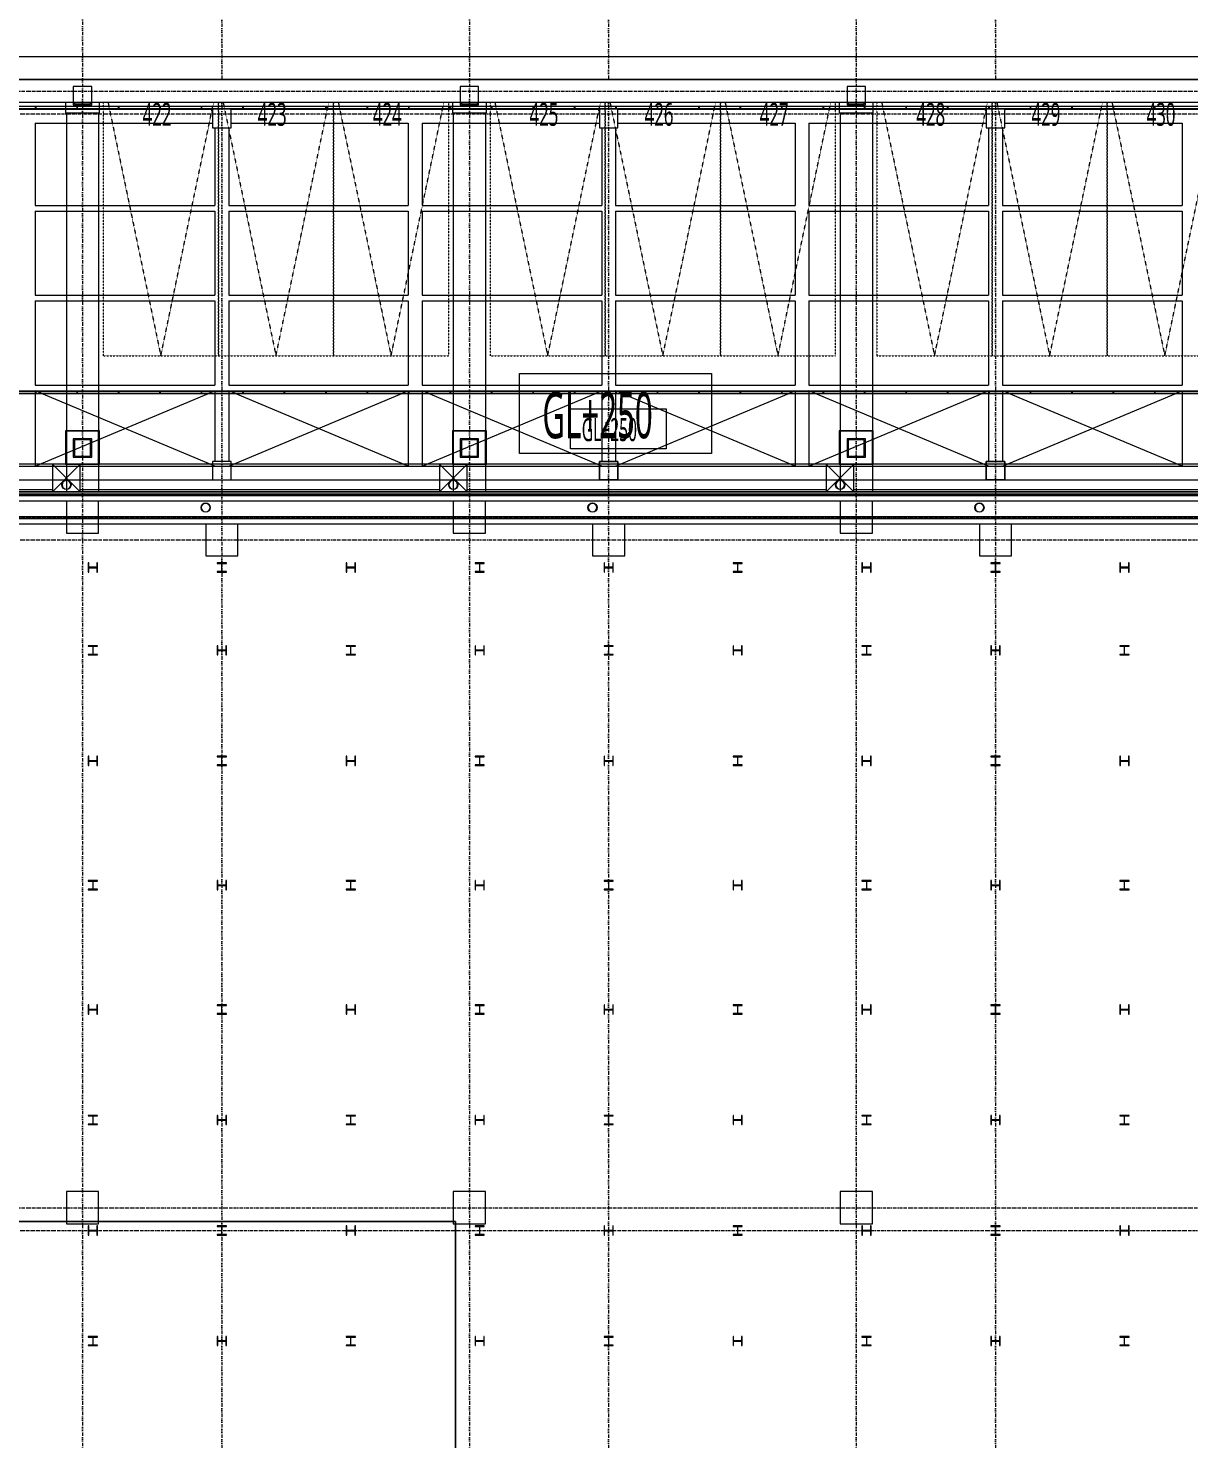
# Model space of a CAD drawing. Extents: x -168053 to 290600, y -560063 to 131745.
# Drawn here: x 80996 to 106196, y 70477 to 101111 of the extents above; entities that cross this region are included whole.
import ezdxf

# ---------------------------------------------------------------- set-up
doc = ezdxf.new("R2010")
doc.units = 0
doc.header["$LTSCALE"] = 250
doc.set_wipeout_variables(frame=1)
for name, pattern in [('H12PL1$0$DOTK1', [0.01, 0.005, -0.005]), ('H12PL1$0$JJP_三點線', [0.9, 0.3, -0.15, 0, -0.15, 0, -0.15, 0, -0.15]), ('H12PL1$0$Wipeout_Contour', [1, 0, -1]), ('H12PL25$0$JJP_三點線', [0.9, 0.3, -0.15, 0, -0.15, 0, -0.15, 0, -0.15])]:
    doc.linetypes.add(name, pattern=pattern)
for name, color, linetype in [('H12PL1$0$A-OBJE-MEP', 252, 'Continuous'), ('H12PL1$0$A-WALL-EX', 252, 'Continuous'), ('H12PL1$0$Hattch', 252, 'Continuous'), ('H12PL1$0$L10_14_200_LEVEL', 252, 'Continuous'), ('H12PL1$0$L10_14_DRAN', 252, 'Continuous'), ('H12PL1$0$L10_14_KABE1', 252, 'Continuous'), ('H12PL1$0$L10_14_LEVEL', 252, 'Continuous'), ('H12PL1$0$L10_14_PKG', 252, 'Continuous'), ('H12PL1$0$L10_14_PKG-NN', 252, 'Continuous'), ('H12PL1$0$L10_14_SITE', 252, 'Continuous'), ('H12PL1$0$L10_14_STEEL2', 252, 'Continuous'), ('H12PL1$0$L10_14_SUGATA2', 252, 'Continuous'), ('H12PL1$0$L10_14_SUGATA3', 252, 'Continuous'), ('H12PL1$0$S-BEAM-SHOW', 252, 'Continuous'), ('H12PL1$0$S-COL', 252, 'Continuous'), ('H12PL1$0$S-FNDN', 252, 'Continuous'), ('H12PL1$0$S-GRID', 252, 'Continuous'), ('H12PL1$0$S-SLAB-SHOW', 252, 'Continuous'), ('H12PL25$0$A-OBJE-2D', 252, 'Continuous'), ('H12PL25$0$A-OBJE-MEP', 252, 'Continuous'), ('H12PL25$0$A-RAIL', 252, 'Continuous'), ('H12PL25$0$A-WALL-EX', 252, 'Continuous'), ('H12PL25$0$S-BEAM-SHOW', 252, 'Continuous'), ('H12PL25$0$S-COL', 252, 'Continuous'), ('H12PL25$0$S-GRID', 252, 'Continuous'), ('H12PL25$0$S-SLAB-SHOW', 252, 'Continuous')]:
    doc.layers.add(name, color=color, linetype=linetype)
doc.styles.add('H12PL1$0$Standard', font='', dxfattribs={"width": 0.8})
doc.styles.get('H12PL1$0$Standard').set_extended_font_data('Microsoft JhengHei')

# ---------------------------------------------------------------- blocks, each defined once
blk = doc.blocks.new('H12PL25')
at = {"layer": 'H12PL25$0$A-OBJE-2D', "lineweight": 0}
for p, q in [((81150, 91600), (85050, 93237.5)), ((85050, 91600), (81150, 93237.5)), ((85350, 91600), (89250, 93237.5)), ((89250, 91600), (85350, 93237.5)), ((89550, 91600), (93450, 93237.5)), ((93450, 91600), (89550, 93237.5)), ((93750, 91600), (97650, 93237.5)), ((97650, 91600), (93750, 93237.5)), ((97950, 91600), (101850, 93237.5)), ((101850, 91600), (97950, 93237.5)), ((102150, 91600), (106050, 93237.5)), ((106050, 91600), (102150, 93237.5))]:
    blk.add_line(p, q, dxfattribs=at)
at = {"layer": 'H12PL25$0$A-OBJE-MEP', "lineweight": 0, "flags": 128}
for points in [[(84945, 90700, 1), (84755, 90700, 1)], [(93345, 90700, 1), (93155, 90700, 1)], [(101745, 90700, 1), (101555, 90700, 1)]]:
    blk.add_lwpolyline(points, format="xyb", close=True, dxfattribs=at)
at = {"layer": 'H12PL25$0$A-OBJE-MEP', "lineweight": 0}
for centre in [(84850, 90700), (93250, 90700), (101650, 90700)]:
    blk.add_circle(centre, 100, dxfattribs=at)
at = {"layer": 'H12PL25$0$A-RAIL', "lineweight": 0}
for p, q in [((81177, 99390), (81143, 99390)), ((81160, 99407), (81160, 99373)), ((82077, 99390), (82043, 99390)), ((82060, 99407), (82060, 99373)), ((82977, 99390), (82943, 99390)), ((82960, 99407), (82960, 99373)), ((83877, 99390), (83843, 99390)), ((83860, 99407), (83860, 99373)), ((84777, 99390), (84743, 99390)), ((84760, 99407), (84760, 99373)), ((85677, 99390), (85643, 99390)), ((85660, 99407), (85660, 99373)), ((86577, 99390), (86543, 99390)), ((86560, 99407), (86560, 99373)), ((87477, 99390), (87443, 99390)), ((87460, 99407), (87460, 99373)), ((88377, 99390), (88343, 99390)), ((88360, 99407), (88360, 99373)), ((89277, 99390), (89243, 99390)), ((89260, 99407), (89260, 99373)), ((90177, 99390), (90143, 99390)), ((90160, 99407), (90160, 99373)), ((91077, 99390), (91043, 99390)), ((91060, 99407), (91060, 99373)), ((91977, 99390), (91943, 99390)), ((91960, 99407), (91960, 99373)), ((92877, 99390), (92843, 99390)), ((92860, 99407), (92860, 99373)), ((93777, 99390), (93743, 99390)), ((93760, 99407), (93760, 99373)), ((94677, 99390), (94643, 99390)), ((94660, 99407), (94660, 99373)), ((95577, 99390), (95543, 99390)), ((95560, 99407), (95560, 99373)), ((96477, 99390), (96443, 99390)), ((96460, 99407), (96460, 99373)), ((97377, 99390), (97343, 99390)), ((97360, 99407), (97360, 99373)), ((98277, 99390), (98243, 99390)), ((98260, 99407), (98260, 99373)), ((99177, 99390), (99143, 99390)), ((99160, 99407), (99160, 99373)), ((100077, 99390), (100043, 99390)), ((100060, 99407), (100060, 99373)), ((100977, 99390), (100943, 99390)), ((100960, 99407), (100960, 99373)), ((101877, 99390), (101843, 99390)), ((101860, 99407), (101860, 99373)), ((102777, 99390), (102743, 99390)), ((102760, 99407), (102760, 99373)), ((103677, 99390), (103643, 99390)), ((103660, 99407), (103660, 99373)), ((104577, 99390), (104543, 99390)), ((104560, 99407), (104560, 99373)), ((105477, 99390), (105443, 99390)), ((105460, 99407), (105460, 99373)), ((81177, 93197.5), (81143, 93197.5)), ((81160, 93214.5), (81160, 93180.5)), ((82077, 93197.5), (82043, 93197.5)), ((82060, 93214.5), (82060, 93180.5)), ((82977, 93197.5), (82943, 93197.5)), ((82960, 93214.5), (82960, 93180.5)), ((83877, 93197.5), (83843, 93197.5)), ((83860, 93214.5), (83860, 93180.5)), ((84777, 93197.5), (84743, 93197.5)), ((84760, 93214.5), (84760, 93180.5)), ((85677, 93197.5), (85643, 93197.5)), ((85660, 93214.5), (85660, 93180.5)), ((86577, 93197.5), (86543, 93197.5)), ((86560, 93214.5), (86560, 93180.5)), ((87477, 93197.5), (87443, 93197.5)), ((87460, 93214.5), (87460, 93180.5)), ((88377, 93197.5), (88343, 93197.5)), ((88360, 93214.5), (88360, 93180.5)), ((89277, 93197.5), (89243, 93197.5)), ((89260, 93214.5), (89260, 93180.5)), ((90177, 93197.5), (90143, 93197.5)), ((90160, 93214.5), (90160, 93180.5)), ((91077, 93197.5), (91043, 93197.5)), ((91060, 93214.5), (91060, 93180.5)), ((91977, 93197.5), (91943, 93197.5)), ((91960, 93214.5), (91960, 93180.5)), ((92877, 93197.5), (92843, 93197.5)), ((92860, 93214.5), (92860, 93180.5)), ((93777, 93197.5), (93743, 93197.5)), ((93760, 93214.5), (93760, 93180.5)), ((94677, 93197.5), (94643, 93197.5)), ((94660, 93214.5), (94660, 93180.5)), ((95577, 93197.5), (95543, 93197.5)), ((95560, 93214.5), (95560, 93180.5)), ((96477, 93197.5), (96443, 93197.5)), ((96460, 93214.5), (96460, 93180.5)), ((97377, 93197.5), (97343, 93197.5)), ((97360, 93214.5), (97360, 93180.5)), ((98277, 93197.5), (98243, 93197.5)), ((98260, 93214.5), (98260, 93180.5)), ((99177, 93197.5), (99143, 93197.5)), ((99160, 93214.5), (99160, 93180.5)), ((100077, 93197.5), (100043, 93197.5)), ((100060, 93214.5), (100060, 93180.5)), ((100977, 93197.5), (100943, 93197.5)), ((100960, 93214.5), (100960, 93180.5)), ((101877, 93197.5), (101843, 93197.5)), ((101860, 93214.5), (101860, 93180.5)), ((102777, 93197.5), (102743, 93197.5)), ((102760, 93214.5), (102760, 93180.5)), ((103677, 93197.5), (103643, 93197.5)), ((103660, 93214.5), (103660, 93180.5)), ((104577, 93197.5), (104543, 93197.5)), ((104560, 93214.5), (104560, 93180.5)), ((105477, 93197.5), (105443, 93197.5)), ((105460, 93214.5), (105460, 93180.5))]:
    blk.add_line(p, q, dxfattribs=at)
at = {"layer": 'H12PL25$0$A-RAIL', "lineweight": 0, "flags": 128}
for points in [[(77560, 99411.35), (77560, 99368.65), (123730, 99368.65), (123730, 99411.35)], [(77570, 99410), (77570, 99370), (123720, 99370), (123720, 99410)], [(77560, 93218.85), (77560, 93176.15), (122100, 93176.15), (122100, 93218.85)], [(77570, 93217.5), (77570, 93177.5), (122090, 93177.5), (122090, 93217.5)]]:
    blk.add_lwpolyline(points, close=True, dxfattribs=at)
at = {"layer": 'H12PL25$0$A-WALL-EX', "lineweight": 0}
blk.add_line((77050, 90465), (126700, 90465), dxfattribs=at)
at = {"layer": 'H12PL25$0$A-WALL-EX', "lineweight": 0, "flags": 128}
for points in [[(77050, 90500), (126700, 90500)], [(77050, 90500), (126700, 90500)], [(77050, 90500), (126700, 90500)], [(126700, 90500), (77050, 90500)], [(77050, 90350), (126850, 90350)]]:
    blk.add_lwpolyline(points, dxfattribs=at)
at = {"layer": 'H12PL25$0$S-BEAM-SHOW', "lineweight": 0, "flags": 128}
for points in [[(78000, 99350), (85000, 99350)], [(85000, 99350), (85000, 99050)], [(85400, 99350), (93400, 99350)], [(85400, 99050), (85400, 99350)], [(93400, 99350), (93400, 99050)], [(93800, 99350), (101800, 99350)], [(93800, 99050), (93800, 99350)], [(101800, 99350), (101800, 99050)], [(102200, 99350), (110200, 99350)], [(102200, 99050), (102200, 99350)], [(81150, 99050), (81150, 97262.5)], [(81150, 99050), (85000, 99050)], [(85050, 98950), (85350, 98950)], [(85050, 98950), (85050, 97262.5)], [(85350, 98950), (85350, 97262.5)], [(85400, 99050), (89250, 99050)], [(89250, 99050), (89250, 97262.5)], [(89550, 99050), (89550, 97262.5)], [(89550, 99050), (93400, 99050)], [(93450, 98950), (93750, 98950)], [(93450, 98950), (93450, 97262.5)], [(93750, 98950), (93750, 97262.5)], [(93800, 99050), (97650, 99050)], [(97650, 99050), (97650, 97262.5)], [(97950, 99050), (97950, 97262.5)], [(97950, 99050), (101800, 99050)], [(101850, 98950), (102150, 98950)], [(101850, 98950), (101850, 97262.5)], [(102150, 98950), (102150, 97262.5)], [(102200, 99050), (106050, 99050)], [(106050, 99050), (106050, 97262.5)], [(81150, 97262.5), (85050, 97262.5)], [(81150, 97137.5), (85050, 97137.5)], [(81150, 97137.5), (81150, 95312.5)], [(85050, 97137.5), (85050, 95312.5)], [(85350, 97262.5), (89250, 97262.5)], [(85350, 97137.5), (89250, 97137.5)], [(85350, 97137.5), (85350, 95312.5)], [(89250, 97137.5), (89250, 95312.5)], [(89550, 97262.5), (93450, 97262.5)], [(89550, 97137.5), (93450, 97137.5)], [(89550, 97137.5), (89550, 95312.5)], [(93450, 97137.5), (93450, 95312.5)], [(93750, 97262.5), (97650, 97262.5)], [(93750, 97137.5), (97650, 97137.5)], [(93750, 97137.5), (93750, 95312.5)], [(97650, 97137.5), (97650, 95312.5)], [(97950, 97262.5), (101850, 97262.5)], [(97950, 97137.5), (101850, 97137.5)], [(97950, 97137.5), (97950, 95312.5)], [(101850, 97137.5), (101850, 95312.5)], [(102150, 97262.5), (106050, 97262.5)], [(102150, 97137.5), (106050, 97137.5)], [(102150, 97137.5), (102150, 95312.5)], [(106050, 97137.5), (106050, 95312.5)], [(81150, 95312.5), (85050, 95312.5)], [(85350, 95312.5), (89250, 95312.5)], [(89550, 95312.5), (93450, 95312.5)], [(93750, 95312.5), (97650, 95312.5)], [(97950, 95312.5), (101850, 95312.5)], [(102150, 95312.5), (106050, 95312.5)], [(81150, 95187.5), (85050, 95187.5)], [(81150, 95187.5), (81150, 93362.5)], [(85050, 95187.5), (85050, 93362.5)], [(85350, 95187.5), (89250, 95187.5)], [(85350, 95187.5), (85350, 93362.5)], [(89250, 95187.5), (89250, 93362.5)], [(89550, 95187.5), (93450, 95187.5)], [(89550, 95187.5), (89550, 93362.5)], [(93450, 95187.5), (93450, 93362.5)], [(93750, 95187.5), (97650, 95187.5)], [(93750, 95187.5), (93750, 93362.5)], [(97650, 95187.5), (97650, 93362.5)], [(97950, 95187.5), (101850, 95187.5)], [(97950, 95187.5), (97950, 93362.5)], [(101850, 95187.5), (101850, 93362.5)], [(102150, 95187.5), (106050, 95187.5)], [(102150, 95187.5), (102150, 93362.5)], [(106050, 95187.5), (106050, 93362.5)], [(81150, 93362.5), (85050, 93362.5)], [(81150, 93237.5), (85050, 93237.5)], [(81150, 93237.5), (81150, 91600)], [(85050, 93237.5), (85050, 91700)], [(85350, 93362.5), (89250, 93362.5)], [(85350, 93237.5), (89250, 93237.5)], [(85350, 93237.5), (85350, 91700)], [(89250, 93237.5), (89250, 91600)], [(89550, 93362.5), (93450, 93362.5)], [(89550, 93237.5), (93450, 93237.5)], [(89550, 93237.5), (89550, 91600)], [(93450, 93237.5), (93450, 91700)], [(93750, 93362.5), (97650, 93362.5)], [(93750, 93237.5), (97650, 93237.5)], [(93750, 93237.5), (93750, 91700)], [(97650, 93237.5), (97650, 91600)], [(97950, 93362.5), (101850, 93362.5)], [(97950, 93237.5), (101850, 93237.5)], [(97950, 93237.5), (97950, 91600)], [(101850, 93237.5), (101850, 91700)], [(102150, 93362.5), (106050, 93362.5)], [(102150, 93237.5), (106050, 93237.5)], [(102150, 93237.5), (102150, 91700)], [(106050, 93237.5), (106050, 91600)], [(81150, 91600), (85000, 91600)], [(85000, 91600), (85000, 91300)], [(85350, 91700), (85050, 91700)], [(85400, 91600), (89250, 91600)], [(85400, 91300), (85400, 91600)], [(89550, 91600), (93400, 91600)], [(93400, 91600), (93400, 91300)], [(93750, 91700), (93450, 91700)], [(93800, 91600), (97650, 91600)], [(93800, 91300), (93800, 91600)], [(97950, 91600), (101800, 91600)], [(101800, 91600), (101800, 91300)], [(102150, 91700), (101850, 91700)], [(102200, 91600), (106050, 91600)], [(102200, 91300), (102200, 91600)], [(78000, 91300), (85000, 91300)], [(85400, 91300), (93400, 91300)], [(93800, 91300), (101800, 91300)], [(102200, 91300), (110200, 91300)]]:
    blk.add_lwpolyline(points, dxfattribs=at)
at = {"layer": 'H12PL25$0$S-COL', "lineweight": 0, "flags": 128}
for points in [[(85000, 98950), (85400, 98950), (85400, 99350), (85000, 99350)], [(93400, 98950), (93800, 98950), (93800, 99350), (93400, 99350)], [(101800, 98950), (102200, 98950), (102200, 99350), (101800, 99350)], [(85000, 91300), (85400, 91300), (85400, 91700), (85000, 91700)], [(93400, 91300), (93800, 91300), (93800, 91700), (93400, 91700)], [(101800, 91300), (102200, 91300), (102200, 91700), (101800, 91700)]]:
    blk.add_lwpolyline(points, close=True, dxfattribs=at)
for points in [[(84850, 90350), (84850, 89650), (85550, 89650), (85550, 90350)], [(93250, 90350), (93250, 89650), (93950, 89650), (93950, 90350)], [(101650, 90350), (101650, 89650), (102350, 89650), (102350, 90350)]]:
    blk.add_lwpolyline(points, dxfattribs=at)
for points in [[(82500, 89500), (82488, 89500), (82488, 89417, -0.41421356), (82475, 89404), (82325, 89404, -0.41421356), (82312, 89417), (82312, 89500), (82300, 89500), (82300, 89300), (82312, 89300), (82312, 89383, -0.41421356), (82325, 89396), (82475, 89396, -0.41421356), (82488, 89383), (82488, 89300), (82500, 89300)], [(82500, 89499.5), (82488, 89499.5), (82488, 89416.5, -0.41421356), (82475, 89403.5), (82325, 89403.5, -0.41421356), (82312, 89416.5), (82312, 89499.5), (82300, 89499.5), (82300, 89299.5), (82312, 89299.5), (82312, 89382.5, -0.41421356), (82325, 89395.5), (82475, 89395.5, -0.41421356), (82488, 89382.5), (82488, 89299.5), (82500, 89299.5)], [(85300, 89299.5), (85300, 89311.5), (85217, 89311.5, -0.41421356), (85204, 89324.5), (85204, 89474.5, -0.41421356), (85217, 89487.5), (85300, 89487.5), (85300, 89499.5), (85100, 89499.5), (85100, 89487.5), (85183, 89487.5, -0.41421356), (85196, 89474.5), (85196, 89324.5, -0.41421356), (85183, 89311.5), (85100, 89311.5), (85100, 89299.5)], [(88100, 89499.5), (88088, 89499.5), (88088, 89416.5, -0.41421356), (88075, 89403.5), (87925, 89403.5, -0.41421356), (87912, 89416.5), (87912, 89499.5), (87900, 89499.5), (87900, 89299.5), (87912, 89299.5), (87912, 89382.5, -0.41421356), (87925, 89395.5), (88075, 89395.5, -0.41421356), (88088, 89382.5), (88088, 89299.5), (88100, 89299.5)], [(90900, 89299.5), (90900, 89311.5), (90817, 89311.5, -0.41421356), (90804, 89324.5), (90804, 89474.5, -0.41421356), (90817, 89487.5), (90900, 89487.5), (90900, 89499.5), (90700, 89499.5), (90700, 89487.5), (90783, 89487.5, -0.41421356), (90796, 89474.5), (90796, 89324.5, -0.41421356), (90783, 89311.5), (90700, 89311.5), (90700, 89299.5)], [(93700, 89499.5), (93688, 89499.5), (93688, 89416.5, -0.41421356), (93675, 89403.5), (93525, 89403.5, -0.41421356), (93512, 89416.5), (93512, 89499.5), (93500, 89499.5), (93500, 89299.5), (93512, 89299.5), (93512, 89382.5, -0.41421356), (93525, 89395.5), (93675, 89395.5, -0.41421356), (93688, 89382.5), (93688, 89299.5), (93700, 89299.5)], [(96500, 89299.5), (96500, 89311.5), (96417, 89311.5, -0.41421356), (96404, 89324.5), (96404, 89474.5, -0.41421356), (96417, 89487.5), (96500, 89487.5), (96500, 89499.5), (96300, 89499.5), (96300, 89487.5), (96383, 89487.5, -0.41421356), (96396, 89474.5), (96396, 89324.5, -0.41421356), (96383, 89311.5), (96300, 89311.5), (96300, 89299.5)], [(99300, 89499.5), (99288, 89499.5), (99288, 89416.5, -0.41421356), (99275, 89403.5), (99125, 89403.5, -0.41421356), (99112, 89416.5), (99112, 89499.5), (99100, 89499.5), (99100, 89299.5), (99112, 89299.5), (99112, 89382.5, -0.41421356), (99125, 89395.5), (99275, 89395.5, -0.41421356), (99288, 89382.5), (99288, 89299.5), (99300, 89299.5)], [(102100, 89299.5), (102100, 89311.5), (102017, 89311.5, -0.41421356), (102004, 89324.5), (102004, 89474.5, -0.41421356), (102017, 89487.5), (102100, 89487.5), (102100, 89499.5), (101900, 89499.5), (101900, 89487.5), (101983, 89487.5, -0.41421356), (101996, 89474.5), (101996, 89324.5, -0.41421356), (101983, 89311.5), (101900, 89311.5), (101900, 89299.5)], [(104900, 89499.5), (104888, 89499.5), (104888, 89416.5, -0.41421356), (104875, 89403.5), (104725, 89403.5, -0.41421356), (104712, 89416.5), (104712, 89499.5), (104700, 89499.5), (104700, 89299.5), (104712, 89299.5), (104712, 89382.5, -0.41421356), (104725, 89395.5), (104875, 89395.5, -0.41421356), (104888, 89382.5), (104888, 89299.5), (104900, 89299.5)], [(82500, 87500), (82500, 87512), (82417, 87512, -0.41421356), (82404, 87525), (82404, 87675, -0.41421356), (82417, 87688), (82500, 87688), (82500, 87700), (82300, 87700), (82300, 87688), (82383, 87688, -0.41421356), (82396, 87675), (82396, 87525, -0.41421356), (82383, 87512), (82300, 87512), (82300, 87500)], [(85300, 87700), (85288, 87700), (85288, 87617, -0.41421356), (85275, 87604), (85125, 87604, -0.41421356), (85112, 87617), (85112, 87700), (85100, 87700), (85100, 87500), (85112, 87500), (85112, 87583, -0.41421356), (85125, 87596), (85275, 87596, -0.41421356), (85288, 87583), (85288, 87500), (85300, 87500)], [(88100, 87500), (88100, 87512), (88017, 87512, -0.41421356), (88004, 87525), (88004, 87675, -0.41421356), (88017, 87688), (88100, 87688), (88100, 87700), (87900, 87700), (87900, 87688), (87983, 87688, -0.41421356), (87996, 87675), (87996, 87525, -0.41421356), (87983, 87512), (87900, 87512), (87900, 87500)], [(90900, 87700), (90888, 87700), (90888, 87617, -0.41421356), (90875, 87604), (90725, 87604, -0.41421356), (90712, 87617), (90712, 87700), (90700, 87700), (90700, 87500), (90712, 87500), (90712, 87583, -0.41421356), (90725, 87596), (90875, 87596, -0.41421356), (90888, 87583), (90888, 87500), (90900, 87500)], [(93700, 87500), (93700, 87512), (93617, 87512, -0.41421356), (93604, 87525), (93604, 87675, -0.41421356), (93617, 87688), (93700, 87688), (93700, 87700), (93500, 87700), (93500, 87688), (93583, 87688, -0.41421356), (93596, 87675), (93596, 87525, -0.41421356), (93583, 87512), (93500, 87512), (93500, 87500)], [(96500, 87700), (96488, 87700), (96488, 87617, -0.41421356), (96475, 87604), (96325, 87604, -0.41421356), (96312, 87617), (96312, 87700), (96300, 87700), (96300, 87500), (96312, 87500), (96312, 87583, -0.41421356), (96325, 87596), (96475, 87596, -0.41421356), (96488, 87583), (96488, 87500), (96500, 87500)], [(99300, 87500), (99300, 87512), (99217, 87512, -0.41421356), (99204, 87525), (99204, 87675, -0.41421356), (99217, 87688), (99300, 87688), (99300, 87700), (99100, 87700), (99100, 87688), (99183, 87688, -0.41421356), (99196, 87675), (99196, 87525, -0.41421356), (99183, 87512), (99100, 87512), (99100, 87500)], [(102100, 87700), (102088, 87700), (102088, 87617, -0.41421356), (102075, 87604), (101925, 87604, -0.41421356), (101912, 87617), (101912, 87700), (101900, 87700), (101900, 87500), (101912, 87500), (101912, 87583, -0.41421356), (101925, 87596), (102075, 87596, -0.41421356), (102088, 87583), (102088, 87500), (102100, 87500)], [(104900, 87500), (104900, 87512), (104817, 87512, -0.41421356), (104804, 87525), (104804, 87675, -0.41421356), (104817, 87688), (104900, 87688), (104900, 87700), (104700, 87700), (104700, 87688), (104783, 87688, -0.41421356), (104796, 87675), (104796, 87525, -0.41421356), (104783, 87512), (104700, 87512), (104700, 87500)], [(82500, 85300), (82488, 85300), (82488, 85217, -0.41421356), (82475, 85204), (82325, 85204, -0.41421356), (82312, 85217), (82312, 85300), (82300, 85300), (82300, 85100), (82312, 85100), (82312, 85183, -0.41421356), (82325, 85196), (82475, 85196, -0.41421356), (82488, 85183), (82488, 85100), (82500, 85100)], [(85300, 85100), (85300, 85112), (85217, 85112, -0.41421356), (85204, 85125), (85204, 85275, -0.41421356), (85217, 85288), (85300, 85288), (85300, 85300), (85100, 85300), (85100, 85288), (85183, 85288, -0.41421356), (85196, 85275), (85196, 85125, -0.41421356), (85183, 85112), (85100, 85112), (85100, 85100)], [(88100, 85300), (88088, 85300), (88088, 85217, -0.41421356), (88075, 85204), (87925, 85204, -0.41421356), (87912, 85217), (87912, 85300), (87900, 85300), (87900, 85100), (87912, 85100), (87912, 85183, -0.41421356), (87925, 85196), (88075, 85196, -0.41421356), (88088, 85183), (88088, 85100), (88100, 85100)], [(90900, 85100), (90900, 85112), (90817, 85112, -0.41421356), (90804, 85125), (90804, 85275, -0.41421356), (90817, 85288), (90900, 85288), (90900, 85300), (90700, 85300), (90700, 85288), (90783, 85288, -0.41421356), (90796, 85275), (90796, 85125, -0.41421356), (90783, 85112), (90700, 85112), (90700, 85100)], [(93700, 85300), (93688, 85300), (93688, 85217, -0.41421356), (93675, 85204), (93525, 85204, -0.41421356), (93512, 85217), (93512, 85300), (93500, 85300), (93500, 85100), (93512, 85100), (93512, 85183, -0.41421356), (93525, 85196), (93675, 85196, -0.41421356), (93688, 85183), (93688, 85100), (93700, 85100)], [(96500, 85100), (96500, 85112), (96417, 85112, -0.41421356), (96404, 85125), (96404, 85275, -0.41421356), (96417, 85288), (96500, 85288), (96500, 85300), (96300, 85300), (96300, 85288), (96383, 85288, -0.41421356), (96396, 85275), (96396, 85125, -0.41421356), (96383, 85112), (96300, 85112), (96300, 85100)], [(99300, 85300), (99288, 85300), (99288, 85217, -0.41421356), (99275, 85204), (99125, 85204, -0.41421356), (99112, 85217), (99112, 85300), (99100, 85300), (99100, 85100), (99112, 85100), (99112, 85183, -0.41421356), (99125, 85196), (99275, 85196, -0.41421356), (99288, 85183), (99288, 85100), (99300, 85100)], [(102100, 85100), (102100, 85112), (102017, 85112, -0.41421356), (102004, 85125), (102004, 85275, -0.41421356), (102017, 85288), (102100, 85288), (102100, 85300), (101900, 85300), (101900, 85288), (101983, 85288, -0.41421356), (101996, 85275), (101996, 85125, -0.41421356), (101983, 85112), (101900, 85112), (101900, 85100)], [(104900, 85300), (104888, 85300), (104888, 85217, -0.41421356), (104875, 85204), (104725, 85204, -0.41421356), (104712, 85217), (104712, 85300), (104700, 85300), (104700, 85100), (104712, 85100), (104712, 85183, -0.41421356), (104725, 85196), (104875, 85196, -0.41421356), (104888, 85183), (104888, 85100), (104900, 85100)], [(82500, 82400), (82500, 82412), (82417, 82412, -0.41421356), (82404, 82425), (82404, 82575, -0.41421356), (82417, 82588), (82500, 82588), (82500, 82600), (82300, 82600), (82300, 82588), (82383, 82588, -0.41421356), (82396, 82575), (82396, 82425, -0.41421356), (82383, 82412), (82300, 82412), (82300, 82400)], [(85300, 82600), (85288, 82600), (85288, 82517, -0.41421356), (85275, 82504), (85125, 82504, -0.41421356), (85112, 82517), (85112, 82600), (85100, 82600), (85100, 82400), (85112, 82400), (85112, 82483, -0.41421356), (85125, 82496), (85275, 82496, -0.41421356), (85288, 82483), (85288, 82400), (85300, 82400)], [(88100, 82400), (88100, 82412), (88017, 82412, -0.41421356), (88004, 82425), (88004, 82575, -0.41421356), (88017, 82588), (88100, 82588), (88100, 82600), (87900, 82600), (87900, 82588), (87983, 82588, -0.41421356), (87996, 82575), (87996, 82425, -0.41421356), (87983, 82412), (87900, 82412), (87900, 82400)], [(90900, 82600), (90888, 82600), (90888, 82517, -0.41421356), (90875, 82504), (90725, 82504, -0.41421356), (90712, 82517), (90712, 82600), (90700, 82600), (90700, 82400), (90712, 82400), (90712, 82483, -0.41421356), (90725, 82496), (90875, 82496, -0.41421356), (90888, 82483), (90888, 82400), (90900, 82400)], [(93700, 82400), (93700, 82412), (93617, 82412, -0.41421356), (93604, 82425), (93604, 82575, -0.41421356), (93617, 82588), (93700, 82588), (93700, 82600), (93500, 82600), (93500, 82588), (93583, 82588, -0.41421356), (93596, 82575), (93596, 82425, -0.41421356), (93583, 82412), (93500, 82412), (93500, 82400)], [(96500, 82600), (96488, 82600), (96488, 82517, -0.41421356), (96475, 82504), (96325, 82504, -0.41421356), (96312, 82517), (96312, 82600), (96300, 82600), (96300, 82400), (96312, 82400), (96312, 82483, -0.41421356), (96325, 82496), (96475, 82496, -0.41421356), (96488, 82483), (96488, 82400), (96500, 82400)], [(99300, 82400), (99300, 82412), (99217, 82412, -0.41421356), (99204, 82425), (99204, 82575, -0.41421356), (99217, 82588), (99300, 82588), (99300, 82600), (99100, 82600), (99100, 82588), (99183, 82588, -0.41421356), (99196, 82575), (99196, 82425, -0.41421356), (99183, 82412), (99100, 82412), (99100, 82400)], [(102100, 82600), (102088, 82600), (102088, 82517, -0.41421356), (102075, 82504), (101925, 82504, -0.41421356), (101912, 82517), (101912, 82600), (101900, 82600), (101900, 82400), (101912, 82400), (101912, 82483, -0.41421356), (101925, 82496), (102075, 82496, -0.41421356), (102088, 82483), (102088, 82400), (102100, 82400)], [(104900, 82400), (104900, 82412), (104817, 82412, -0.41421356), (104804, 82425), (104804, 82575, -0.41421356), (104817, 82588), (104900, 82588), (104900, 82600), (104700, 82600), (104700, 82588), (104783, 82588, -0.41421356), (104796, 82575), (104796, 82425, -0.41421356), (104783, 82412), (104700, 82412), (104700, 82400)], [(82500, 79900), (82488, 79900), (82488, 79817, -0.41421356), (82475, 79804), (82325, 79804, -0.41421356), (82312, 79817), (82312, 79900), (82300, 79900), (82300, 79700), (82312, 79700), (82312, 79783, -0.41421356), (82325, 79796), (82475, 79796, -0.41421356), (82488, 79783), (82488, 79700), (82500, 79700)], [(85300, 79700), (85300, 79712), (85217, 79712, -0.41421356), (85204, 79725), (85204, 79875, -0.41421356), (85217, 79888), (85300, 79888), (85300, 79900), (85100, 79900), (85100, 79888), (85183, 79888, -0.41421356), (85196, 79875), (85196, 79725, -0.41421356), (85183, 79712), (85100, 79712), (85100, 79700)], [(88100, 79900), (88088, 79900), (88088, 79817, -0.41421356), (88075, 79804), (87925, 79804, -0.41421356), (87912, 79817), (87912, 79900), (87900, 79900), (87900, 79700), (87912, 79700), (87912, 79783, -0.41421356), (87925, 79796), (88075, 79796, -0.41421356), (88088, 79783), (88088, 79700), (88100, 79700)], [(90900, 79700), (90900, 79712), (90817, 79712, -0.41421356), (90804, 79725), (90804, 79875, -0.41421356), (90817, 79888), (90900, 79888), (90900, 79900), (90700, 79900), (90700, 79888), (90783, 79888, -0.41421356), (90796, 79875), (90796, 79725, -0.41421356), (90783, 79712), (90700, 79712), (90700, 79700)], [(93700, 79900), (93688, 79900), (93688, 79817, -0.41421356), (93675, 79804), (93525, 79804, -0.41421356), (93512, 79817), (93512, 79900), (93500, 79900), (93500, 79700), (93512, 79700), (93512, 79783, -0.41421356), (93525, 79796), (93675, 79796, -0.41421356), (93688, 79783), (93688, 79700), (93700, 79700)], [(96500, 79700), (96500, 79712), (96417, 79712, -0.41421356), (96404, 79725), (96404, 79875, -0.41421356), (96417, 79888), (96500, 79888), (96500, 79900), (96300, 79900), (96300, 79888), (96383, 79888, -0.41421356), (96396, 79875), (96396, 79725, -0.41421356), (96383, 79712), (96300, 79712), (96300, 79700)], [(99300, 79900), (99288, 79900), (99288, 79817, -0.41421356), (99275, 79804), (99125, 79804, -0.41421356), (99112, 79817), (99112, 79900), (99100, 79900), (99100, 79700), (99112, 79700), (99112, 79783, -0.41421356), (99125, 79796), (99275, 79796, -0.41421356), (99288, 79783), (99288, 79700), (99300, 79700)], [(102100, 79700), (102100, 79712), (102017, 79712, -0.41421356), (102004, 79725), (102004, 79875, -0.41421356), (102017, 79888), (102100, 79888), (102100, 79900), (101900, 79900), (101900, 79888), (101983, 79888, -0.41421356), (101996, 79875), (101996, 79725, -0.41421356), (101983, 79712), (101900, 79712), (101900, 79700)], [(104900, 79900), (104888, 79900), (104888, 79817, -0.41421356), (104875, 79804), (104725, 79804, -0.41421356), (104712, 79817), (104712, 79900), (104700, 79900), (104700, 79700), (104712, 79700), (104712, 79783, -0.41421356), (104725, 79796), (104875, 79796, -0.41421356), (104888, 79783), (104888, 79700), (104900, 79700)], [(82500, 77300), (82500, 77312), (82417, 77312, -0.41421356), (82404, 77325), (82404, 77475, -0.41421356), (82417, 77488), (82500, 77488), (82500, 77500), (82300, 77500), (82300, 77488), (82383, 77488, -0.41421356), (82396, 77475), (82396, 77325, -0.41421356), (82383, 77312), (82300, 77312), (82300, 77300)], [(85300, 77500), (85288, 77500), (85288, 77417, -0.41421356), (85275, 77404), (85125, 77404, -0.41421356), (85112, 77417), (85112, 77500), (85100, 77500), (85100, 77300), (85112, 77300), (85112, 77383, -0.41421356), (85125, 77396), (85275, 77396, -0.41421356), (85288, 77383), (85288, 77300), (85300, 77300)], [(88100, 77300), (88100, 77312), (88017, 77312, -0.41421356), (88004, 77325), (88004, 77475, -0.41421356), (88017, 77488), (88100, 77488), (88100, 77500), (87900, 77500), (87900, 77488), (87983, 77488, -0.41421356), (87996, 77475), (87996, 77325, -0.41421356), (87983, 77312), (87900, 77312), (87900, 77300)], [(90900, 77500), (90888, 77500), (90888, 77417, -0.41421356), (90875, 77404), (90725, 77404, -0.41421356), (90712, 77417), (90712, 77500), (90700, 77500), (90700, 77300), (90712, 77300), (90712, 77383, -0.41421356), (90725, 77396), (90875, 77396, -0.41421356), (90888, 77383), (90888, 77300), (90900, 77300)], [(93700, 77300), (93700, 77312), (93617, 77312, -0.41421356), (93604, 77325), (93604, 77475, -0.41421356), (93617, 77488), (93700, 77488), (93700, 77500), (93500, 77500), (93500, 77488), (93583, 77488, -0.41421356), (93596, 77475), (93596, 77325, -0.41421356), (93583, 77312), (93500, 77312), (93500, 77300)], [(96500, 77500), (96488, 77500), (96488, 77417, -0.41421356), (96475, 77404), (96325, 77404, -0.41421356), (96312, 77417), (96312, 77500), (96300, 77500), (96300, 77300), (96312, 77300), (96312, 77383, -0.41421356), (96325, 77396), (96475, 77396, -0.41421356), (96488, 77383), (96488, 77300), (96500, 77300)], [(99300, 77300), (99300, 77312), (99217, 77312, -0.41421356), (99204, 77325), (99204, 77475, -0.41421356), (99217, 77488), (99300, 77488), (99300, 77500), (99100, 77500), (99100, 77488), (99183, 77488, -0.41421356), (99196, 77475), (99196, 77325, -0.41421356), (99183, 77312), (99100, 77312), (99100, 77300)], [(102100, 77500), (102088, 77500), (102088, 77417, -0.41421356), (102075, 77404), (101925, 77404, -0.41421356), (101912, 77417), (101912, 77500), (101900, 77500), (101900, 77300), (101912, 77300), (101912, 77383, -0.41421356), (101925, 77396), (102075, 77396, -0.41421356), (102088, 77383), (102088, 77300), (102100, 77300)], [(104900, 77300), (104900, 77312), (104817, 77312, -0.41421356), (104804, 77325), (104804, 77475, -0.41421356), (104817, 77488), (104900, 77488), (104900, 77500), (104700, 77500), (104700, 77488), (104783, 77488, -0.41421356), (104796, 77475), (104796, 77325, -0.41421356), (104783, 77312), (104700, 77312), (104700, 77300)], [(82500, 75100), (82488, 75100), (82488, 75017, -0.41421356), (82475, 75004), (82325, 75004, -0.41421356), (82312, 75017), (82312, 75100), (82300, 75100), (82300, 74900), (82312, 74900), (82312, 74983, -0.41421356), (82325, 74996), (82475, 74996, -0.41421356), (82488, 74983), (82488, 74900), (82500, 74900)], [(85300, 74900), (85300, 74912), (85217, 74912, -0.41421356), (85204, 74925), (85204, 75075, -0.41421356), (85217, 75088), (85300, 75088), (85300, 75100), (85100, 75100), (85100, 75088), (85183, 75088, -0.41421356), (85196, 75075), (85196, 74925, -0.41421356), (85183, 74912), (85100, 74912), (85100, 74900)], [(88100, 75100), (88088, 75100), (88088, 75017, -0.41421356), (88075, 75004), (87925, 75004, -0.41421356), (87912, 75017), (87912, 75100), (87900, 75100), (87900, 74900), (87912, 74900), (87912, 74983, -0.41421356), (87925, 74996), (88075, 74996, -0.41421356), (88088, 74983), (88088, 74900), (88100, 74900)], [(90900, 74900), (90900, 74912), (90817, 74912, -0.41421356), (90804, 74925), (90804, 75075, -0.41421356), (90817, 75088), (90900, 75088), (90900, 75100), (90700, 75100), (90700, 75088), (90783, 75088, -0.41421356), (90796, 75075), (90796, 74925, -0.41421356), (90783, 74912), (90700, 74912), (90700, 74900)], [(93700, 75100), (93688, 75100), (93688, 75017, -0.41421356), (93675, 75004), (93525, 75004, -0.41421356), (93512, 75017), (93512, 75100), (93500, 75100), (93500, 74900), (93512, 74900), (93512, 74983, -0.41421356), (93525, 74996), (93675, 74996, -0.41421356), (93688, 74983), (93688, 74900), (93700, 74900)], [(96500, 74900), (96500, 74912), (96417, 74912, -0.41421356), (96404, 74925), (96404, 75075, -0.41421356), (96417, 75088), (96500, 75088), (96500, 75100), (96300, 75100), (96300, 75088), (96383, 75088, -0.41421356), (96396, 75075), (96396, 74925, -0.41421356), (96383, 74912), (96300, 74912), (96300, 74900)], [(99300, 75100), (99288, 75100), (99288, 75017, -0.41421356), (99275, 75004), (99125, 75004, -0.41421356), (99112, 75017), (99112, 75100), (99100, 75100), (99100, 74900), (99112, 74900), (99112, 74983, -0.41421356), (99125, 74996), (99275, 74996, -0.41421356), (99288, 74983), (99288, 74900), (99300, 74900)], [(102100, 74900), (102100, 74912), (102017, 74912, -0.41421356), (102004, 74925), (102004, 75075, -0.41421356), (102017, 75088), (102100, 75088), (102100, 75100), (101900, 75100), (101900, 75088), (101983, 75088, -0.41421356), (101996, 75075), (101996, 74925, -0.41421356), (101983, 74912), (101900, 74912), (101900, 74900)], [(104900, 75100), (104888, 75100), (104888, 75017, -0.41421356), (104875, 75004), (104725, 75004, -0.41421356), (104712, 75017), (104712, 75100), (104700, 75100), (104700, 74900), (104712, 74900), (104712, 74983, -0.41421356), (104725, 74996), (104875, 74996, -0.41421356), (104888, 74983), (104888, 74900), (104900, 74900)], [(82500, 72500), (82500, 72512), (82417, 72512, -0.41421356), (82404, 72525), (82404, 72675, -0.41421356), (82417, 72688), (82500, 72688), (82500, 72700), (82300, 72700), (82300, 72688), (82383, 72688, -0.41421356), (82396, 72675), (82396, 72525, -0.41421356), (82383, 72512), (82300, 72512), (82300, 72500)], [(85300, 72700), (85288, 72700), (85288, 72617, -0.41421356), (85275, 72604), (85125, 72604, -0.41421356), (85112, 72617), (85112, 72700), (85100, 72700), (85100, 72500), (85112, 72500), (85112, 72583, -0.41421356), (85125, 72596), (85275, 72596, -0.41421356), (85288, 72583), (85288, 72500), (85300, 72500)], [(88100, 72500), (88100, 72512), (88017, 72512, -0.41421356), (88004, 72525), (88004, 72675, -0.41421356), (88017, 72688), (88100, 72688), (88100, 72700), (87900, 72700), (87900, 72688), (87983, 72688, -0.41421356), (87996, 72675), (87996, 72525, -0.41421356), (87983, 72512), (87900, 72512), (87900, 72500)], [(90900, 72700), (90888, 72700), (90888, 72617, -0.41421356), (90875, 72604), (90725, 72604, -0.41421356), (90712, 72617), (90712, 72700), (90700, 72700), (90700, 72500), (90712, 72500), (90712, 72583, -0.41421356), (90725, 72596), (90875, 72596, -0.41421356), (90888, 72583), (90888, 72500), (90900, 72500)], [(93700, 72500), (93700, 72512), (93617, 72512, -0.41421356), (93604, 72525), (93604, 72675, -0.41421356), (93617, 72688), (93700, 72688), (93700, 72700), (93500, 72700), (93500, 72688), (93583, 72688, -0.41421356), (93596, 72675), (93596, 72525, -0.41421356), (93583, 72512), (93500, 72512), (93500, 72500)], [(96500, 72700), (96488, 72700), (96488, 72617, -0.41421356), (96475, 72604), (96325, 72604, -0.41421356), (96312, 72617), (96312, 72700), (96300, 72700), (96300, 72500), (96312, 72500), (96312, 72583, -0.41421356), (96325, 72596), (96475, 72596, -0.41421356), (96488, 72583), (96488, 72500), (96500, 72500)], [(99300, 72500), (99300, 72512), (99217, 72512, -0.41421356), (99204, 72525), (99204, 72675, -0.41421356), (99217, 72688), (99300, 72688), (99300, 72700), (99100, 72700), (99100, 72688), (99183, 72688, -0.41421356), (99196, 72675), (99196, 72525, -0.41421356), (99183, 72512), (99100, 72512), (99100, 72500)], [(102100, 72700), (102088, 72700), (102088, 72617, -0.41421356), (102075, 72604), (101925, 72604, -0.41421356), (101912, 72617), (101912, 72700), (101900, 72700), (101900, 72500), (101912, 72500), (101912, 72583, -0.41421356), (101925, 72596), (102075, 72596, -0.41421356), (102088, 72583), (102088, 72500), (102100, 72500)], [(104900, 72500), (104900, 72512), (104817, 72512, -0.41421356), (104804, 72525), (104804, 72675, -0.41421356), (104817, 72688), (104900, 72688), (104900, 72700), (104700, 72700), (104700, 72688), (104783, 72688, -0.41421356), (104796, 72675), (104796, 72525, -0.41421356), (104783, 72512), (104700, 72512), (104700, 72500)]]:
    blk.add_lwpolyline(points, format="xyb", close=True, dxfattribs=at)
at = {"layer": 'H12PL25$0$S-GRID', "linetype": 'H12PL25$0$JJP_三點線', "lineweight": 0}
for p, q in [((85200, 128250), (85200, -28000)), ((93600, 128250), (93600, -28000)), ((102000, 128250), (102000, -28000)), ((-29000, 99250), (289600, 99250)), ((-29000, 90000), (289600, 90000)), ((-29000, 75000), (289600, 75000))]:
    blk.add_line(p, q, dxfattribs=at)
at = {"layer": 'H12PL25$0$S-SLAB-SHOW', "lineweight": 0, "flags": 128}
for points in [[(77600, 99350), (77600, 93237.5), (122140, 93237.5), (122140, 91300), (125640, 91300), (125640, 92970), (124874, 92970), (124874, 92610), (124656, 92610), (124656, 92710), (123890, 92710), (123890, 92610), (123690, 92610), (123690, 99350)], [(77600, 99350), (77600, 93237.5), (122140, 93237.5), (122140, 91300), (124656, 91300), (124656, 92710), (123890, 92710), (123890, 92610), (123690, 92610), (123690, 99350)]]:
    blk.add_lwpolyline(points, close=True, dxfattribs=at)
at = {"layer": 'H12PL25$0$S-SLAB-SHOW', "lineweight": 0}
for points in [[(93400, 91700), (93800, 91700), (93800, 91300), (93400, 91300)], [(101800, 91700), (102200, 91700), (102200, 91300), (101800, 91300)]]:
    blk.add_lwpolyline(points, close=True, dxfattribs=at)
blk = doc.blocks.new('H12PL1')
at = {"layer": 'H12PL1$0$L10_14_200_LEVEL', "lineweight": 0, "flags": 128}
blk.add_lwpolyline([(95793.81, 92350.47), (97874.9, 92350.47), (97874.9, 91482.58), (95793.81, 91482.58)], close=True, dxfattribs=at)
at = {"layer": 'H12PL1$0$L10_14_DRAN', "lineweight": 0}
for centre in [(84850, 90700), (93250, 90700), (101650, 90700)]:
    blk.add_circle(centre, 100, dxfattribs=at)
at = {"layer": 'H12PL1$0$L10_14_KABE1', "lineweight": 0}
blk.add_line((77100, 90550), (124935, 90550), dxfattribs=at)
at = {"layer": 'H12PL1$0$L10_14_LEVEL', "lineweight": 0, "flags": 128}
blk.add_lwpolyline([(94691.49, 93115.77), (98853.67, 93115.77), (98853.67, 91379.99), (94691.49, 91379.99)], close=True, dxfattribs=at)
at = {"layer": 'H12PL1$0$L10_14_PKG', "linetype": 'H12PL1$0$DOTK1', "lineweight": 0, "flags": 128}
for points in [[(85650, 99500), (85650, 93500), (88150, 93500), (88150, 99500)], [(88150, 99500), (88150, 93500), (90650, 93500), (90650, 99500)], [(90650, 99500), (90650, 93500), (93150, 93500), (93150, 99500)], [(94050, 99500), (94050, 93500), (96550, 93500), (96550, 99500)], [(96550, 99500), (96550, 93500), (99050, 93500), (99050, 99500)], [(99050, 99500), (99050, 93500), (101550, 93500), (101550, 99500)], [(102450, 99500), (102450, 93500), (104950, 93500), (104950, 99500)], [(104950, 99500), (104950, 93500), (107450, 93500), (107450, 99500)], [(107450, 99500), (107450, 93500), (109950, 93500), (109950, 99500)]]:
    blk.add_lwpolyline(points, close=True, dxfattribs=at)
for points in [[(85650, 99500), (86900, 93500), (88150, 99500)], [(88150, 99500), (89400, 93500), (90650, 99500)], [(90650, 99500), (91900, 93500), (93150, 99500)], [(94050, 99500), (95300, 93500), (96550, 99500)], [(96550, 99500), (97800, 93500), (99050, 99500)], [(99050, 99500), (100300, 93500), (101550, 99500)], [(102450, 99500), (103700, 93500), (104950, 99500)], [(104950, 99500), (106200, 93500), (107450, 99500)], [(107450, 99500), (108700, 93500), (109950, 99500)]]:
    blk.add_lwpolyline(points, dxfattribs=at)
at = {"layer": 'H12PL1$0$L10_14_SITE', "lineweight": 0}
blk.add_line((25250, 100000), (193700, 100000), dxfattribs=at)
at = {"layer": 'H12PL1$0$L10_14_STEEL2', "lineweight": 0, "flags": 128}
for points in [[(85400, 98950), (85400, 99350), (85000, 99350), (85000, 98950)], [(85375, 98975), (85375, 99325), (85025, 99325), (85025, 98975)], [(93800, 98950), (93800, 99350), (93400, 99350), (93400, 98950)], [(93775, 98975), (93775, 99325), (93425, 99325), (93425, 98975)], [(102200, 98950), (102200, 99350), (101800, 99350), (101800, 98950)], [(102175, 98975), (102175, 99325), (101825, 99325), (101825, 98975)], [(85400, 91300), (85400, 91700), (85000, 91700), (85000, 91300)], [(85375, 91325), (85375, 91675), (85025, 91675), (85025, 91325)], [(93800, 91300), (93800, 91700), (93400, 91700), (93400, 91300)], [(93775, 91325), (93775, 91675), (93425, 91675), (93425, 91325)], [(102200, 91300), (102200, 91700), (101800, 91700), (101800, 91300)], [(102175, 91325), (102175, 91675), (101825, 91675), (101825, 91325)]]:
    blk.add_lwpolyline(points, close=True, dxfattribs=at)
at = {"layer": 'H12PL1$0$L10_14_SUGATA2', "lineweight": 0, "flags": 128}
for points in [[(85570, 99500), (84830, 99500), (84830, 98780), (85570, 98780)], [(93970, 99500), (93230, 99500), (93230, 98780), (93970, 98780)], [(102370, 99500), (101630, 99500), (101630, 98780), (102370, 98780)], [(85570, 91150), (85570, 91870), (84830, 91870), (84830, 91150)], [(93970, 91150), (93970, 91870), (93230, 91870), (93230, 91150)], [(102370, 91150), (102370, 91870), (101630, 91870), (101630, 91150)]]:
    blk.add_lwpolyline(points, close=True, dxfattribs=at)
at = {"layer": 'H12PL1$0$L10_14_SUGATA3', "lineweight": 0}
for p, q in [((84830, 99500), (78170, 99500)), ((93230, 99500), (85570, 99500)), ((101630, 99500), (93970, 99500)), ((110030, 99500), (102370, 99500)), ((110280, 91150), (77100, 91150)), ((84550, 91100), (77700, 91100)), ((84550, 91150), (85150, 90550)), ((84550, 90550), (85150, 91150)), ((92950, 91100), (85150, 91100)), ((92950, 91150), (93550, 90550)), ((92950, 90550), (93550, 91150)), ((101350, 91100), (93550, 91100)), ((101350, 91150), (101950, 90550)), ((101350, 90550), (101950, 91150)), ((109750, 91100), (101950, 91100)), ((77700, 90600), (84550, 90600)), ((85150, 90600), (92950, 90600)), ((93550, 90600), (101350, 90600)), ((101950, 90600), (109750, 90600))]:
    blk.add_line(p, q, dxfattribs=at)
at = {"layer": 'H12PL1$0$L10_14_SUGATA3', "lineweight": 0, "flags": 128}
for points in [[(84550, 90550), (85150, 90550), (85150, 91150), (84550, 91150)], [(92950, 90550), (93550, 90550), (93550, 91150), (92950, 91150)], [(101350, 90550), (101950, 90550), (101950, 91150), (101350, 91150)]]:
    blk.add_lwpolyline(points, close=True, dxfattribs=at)
at = {"layer": 'H12PL1$0$S-COL', "lineweight": 0, "flags": 128}
for points in [[(84850, 74650), (85550, 74650), (85550, 75350), (84850, 75350)], [(93250, 74650), (93950, 74650), (93950, 75350), (93250, 75350)], [(101650, 74650), (102350, 74650), (102350, 75350), (101650, 75350)]]:
    blk.add_lwpolyline(points, close=True, dxfattribs=at)
at = {"layer": 'H12PL1$0$S-FNDN', "lineweight": 0, "flags": 128}
blk.add_lwpolyline([(43500, 74700), (18300, 74700), (18300, 15000), (18125, 15000), (18125, -550), (93300, -550), (93300, 74700)], close=True, dxfattribs=at)
at = {"layer": 'H12PL1$0$S-GRID', "linetype": 'H12PL1$0$JJP_三點線', "lineweight": 0}
for p, q in [((-29000, 90000), (289600, 90000)), ((-29000, 75000), (289600, 75000))]:
    blk.add_line(p, q, dxfattribs=at)
at = {"layer": 'H12PL1$0$L10_14_200_LEVEL', "linetype": 'Continuous', "lineweight": 0, "insert": (96039.85, 91894.66), "char_height": 500, "attachment_point": 4, "style": 'H12PL1$0$Standard'}
blk.add_mtext('\\A1;{\\W0.52;GL+250}', dxfattribs=at)
at = {"layer": 'H12PL1$0$L10_14_LEVEL', "linetype": 'Continuous', "lineweight": 0, "insert": (95183.57, 92204.15), "char_height": 1000, "attachment_point": 4, "style": 'H12PL1$0$Standard'}
blk.add_mtext('\\A1;{\\W0.52;GL+250}', dxfattribs=at)
at = {"layer": 'H12PL1$0$L10_14_PKG-NN', "linetype": 'Continuous', "lineweight": 0, "char_height": 500, "attachment_point": 4, "style": 'H12PL1$0$Standard'}
for s, insert in [('\\A1;{\\W0.56;422}', (86504.97, 98748.05)), ('\\A1;{\\W0.56;423}', (89004.97, 98743.93)), ('\\A1;{\\W0.56;424}', (91504.97, 98748.05)), ('\\A1;{\\W0.56;425}', (94904.97, 98743.93)), ('\\A1;{\\W0.56;426}', (97404.97, 98743.93)), ('\\A1;{\\W0.56;427}', (99904.97, 98748.05)), ('\\A1;{\\W0.56;428}', (103304.97, 98743.93)), ('\\A1;{\\W0.56;429}', (105804.97, 98743.93)), ('\\A1;{\\W0.56;430}', (108304.97, 98743.93))]:
    blk.add_mtext(s, dxfattribs=dict(at, insert=insert))
at = {"linetype": 'H12PL1$0$Wipeout_Contour', "lineweight": 0, "ltscale": 112435.509031}
blk.add_wipeout([(77400, 99500), (127200, 99500), (127200, 90250), (126700, 90250), (126700, 99000), (77900, 99000), (77900, 90515.6), (77400, 90515.6)], dxfattribs=at).dxf.layer = 'H12PL1$0$Hattch'
at = {"layer": 'H12PL1$0$A-OBJE-MEP', "lineweight": 0, "flags": 128}
for points in [[(84945, 90700, 1), (84755, 90700, 1)], [(93345, 90700, 1), (93155, 90700, 1)], [(101745, 90700, 1), (101555, 90700, 1)]]:
    blk.add_lwpolyline(points, format="xyb", close=True, dxfattribs=at)
at = {"layer": 'H12PL1$0$A-OBJE-MEP', "lineweight": 0}
for centre in [(84850, 90700), (93250, 90700), (101650, 90700)]:
    blk.add_circle(centre, 100, dxfattribs=at)
at = {"layer": 'H12PL1$0$A-WALL-EX', "lineweight": 0}
blk.add_line((77050, 90465), (126700, 90465), dxfattribs=at)
at = {"layer": 'H12PL1$0$A-WALL-EX', "lineweight": 0, "flags": 128}
for points in [[(126700, 90500), (77050, 90500)], [(77050, 90500), (126700, 90500)], [(77050, 90500), (126700, 90500)], [(77050, 90500), (126700, 90500)], [(77050, 90500), (126700, 90500)], [(77050, 90500), (126700, 90500)], [(77050, 90500), (126700, 90500)], [(77050, 90500), (126700, 90500)], [(77050, 90350), (126850, 90350)]]:
    blk.add_lwpolyline(points, dxfattribs=at)
at = {"layer": 'H12PL1$0$Hattch', "lineweight": 0, "flags": 128}
blk.add_lwpolyline([(77400, 99500), (127200, 99500), (127200, 90250), (126700, 90250), (126700, 99000), (77900, 99000), (77900, 90515.6), (77400, 90515.6)], close=True, dxfattribs=at)
at = {"layer": 'H12PL1$0$S-BEAM-SHOW', "lineweight": 0, "flags": 128}
for points in [[(84850, 98780), (85550, 98780)], [(84850, 98780), (84850, 91870)], [(85550, 98780), (85550, 91870)], [(93250, 98780), (93950, 98780)], [(93250, 98780), (93250, 91870)], [(93950, 98780), (93950, 91870)], [(101650, 98780), (102350, 98780)], [(101650, 98780), (101650, 91870)], [(102350, 98780), (102350, 91870)], [(84850, 91870), (85550, 91870)], [(84850, 91870), (84850, 91150)], [(85550, 91150), (85550, 91870)], [(93250, 91870), (93950, 91870)], [(93250, 91870), (93250, 91150)], [(93950, 91150), (93950, 91870)], [(101650, 91870), (102350, 91870)], [(101650, 91870), (101650, 91150)], [(102350, 91150), (102350, 91870)], [(84850, 91150), (85550, 91150)], [(84850, 91150), (84850, 90550)], [(85550, 91150), (85550, 90550)], [(93250, 91150), (93950, 91150)], [(93250, 91150), (93250, 90550)], [(93950, 91150), (93950, 90550)], [(101650, 91150), (102350, 91150)], [(101650, 91150), (101650, 90550)], [(102350, 91150), (102350, 90550)], [(84850, 90550), (85550, 90550)], [(93250, 90550), (93950, 90550)], [(101650, 90550), (102350, 90550)]]:
    blk.add_lwpolyline(points, dxfattribs=at)
at = {"layer": 'H12PL1$0$S-COL', "lineweight": 0, "flags": 128}
for points in [[(85000, 98950), (85400, 98950), (85400, 99350), (85000, 99350)], [(93400, 98950), (93800, 98950), (93800, 99350), (93400, 99350)], [(101800, 98950), (102200, 98950), (102200, 99350), (101800, 99350)], [(85000, 91300), (85400, 91300), (85400, 91700), (85000, 91700)], [(93400, 91300), (93800, 91300), (93800, 91700), (93400, 91700)], [(101800, 91300), (102200, 91300), (102200, 91700), (101800, 91700)]]:
    blk.add_lwpolyline(points, close=True, dxfattribs=at)
for points in [[(84850, 90350), (84850, 89650), (85550, 89650), (85550, 90350)], [(93250, 90350), (93250, 89650), (93950, 89650), (93950, 90350)], [(101650, 90350), (101650, 89650), (102350, 89650), (102350, 90350)]]:
    blk.add_lwpolyline(points, dxfattribs=at)
at = {"layer": 'H12PL1$0$S-FNDN', "lineweight": 0, "flags": 128}
blk.add_lwpolyline([(119350, 90550), (43500, 90550), (43500, 74700), (93300, 74700), (93300, -550), (119350, -550), (119350, 45300), (110700, 45300), (110700, 50030), (119350, 50030)], close=True, dxfattribs=at)
at = {"layer": 'H12PL1$0$S-GRID', "linetype": 'H12PL1$0$JJP_三點線', "lineweight": 0}
for p, q in [((85200, 128250), (85200, -28000)), ((93600, 128250), (93600, -28000)), ((102000, 128250), (102000, -28000)), ((-29000, 99250), (289600, 99250))]:
    blk.add_line(p, q, dxfattribs=at)
at = {"layer": 'H12PL1$0$S-SLAB-SHOW', "lineweight": 0, "flags": 128}
blk.add_lwpolyline([(80630, 90550), (119170, 90550), (119170, 99500), (80630, 99500)], close=True, dxfattribs=at)

msp = doc.modelspace()

# ---------------------------------------------------------------- block references
msp.add_blockref('H12PL25', (0, 0))

# ---------------------------------------------------------------- next in the draw order: block references
msp.add_blockref('H12PL1', (-3024, 495))

doc.saveas('drawing.dxf')
